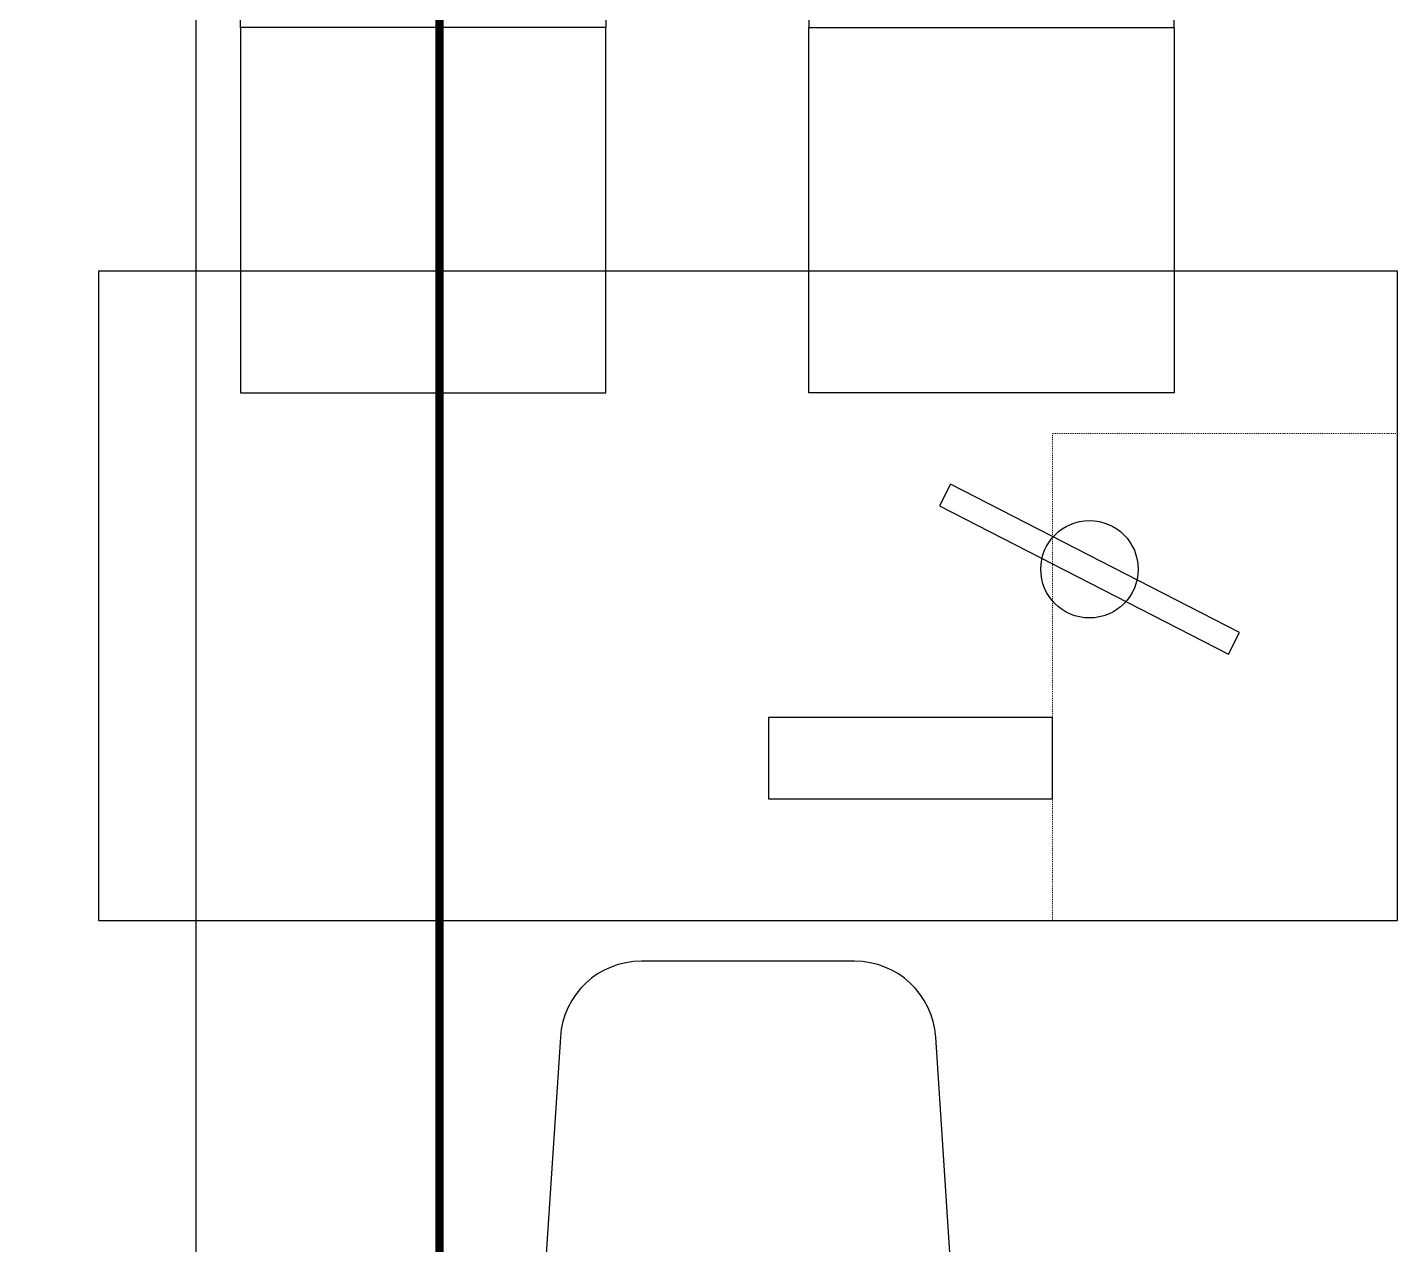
# Model space of a CAD drawing. Extents: x -3709 to 34975, y -230 to 8245.
# Drawn here: x 2882.1 to 3050.8, y 1877.6 to 2027.5 of the extents above; entities that cross this region are included whole.
import ezdxf

# ---------------------------------------------------------------- set-up
doc = ezdxf.new("R2010")
doc.units = 0
doc.linetypes.add('DOT2', pattern=[0.125, 0, -0.125])
doc.linetypes.add('HIDDEN2', pattern=[4.7625, 3.175, -1.5875])
doc.layers.get('0').update_dxf_attribs({"color": 9, "lineweight": 9})
for name, color, linetype, lineweight in [('05', 9, 'Continuous', 9), ('21', 9, 'Continuous', 9), ('E-KABLO', 7, 'Continuous', 30)]:
    doc.layers.add(name, color=color, linetype=linetype, lineweight=lineweight)

# ---------------------------------------------------------------- blocks, each defined once
blk = doc.blocks.new('160lıkcalismamasa-vw')
at = {"lineweight": -3, "ltscale": 0.5}
for p, q in [((2355.98, 2657.5), (2355.98, 2662.5)), ((2400.98, 2662.5), (2400.98, 2657.5)), ((2425.98, 2662.5), (2425.98, 2657.5)), ((2470.98, 2657.5), (2470.98, 2662.5)), ((2400.98, 2657.5), (2355.98, 2657.5)), ((2355.98, 2657.5), (2355.98, 2612.5)), ((2400.98, 2657.5), (2355.98, 2657.5)), ((2400.98, 2612.5), (2400.98, 2657.5)), ((2425.98, 2657.5), (2470.98, 2657.5)), ((2425.98, 2612.5), (2425.98, 2657.5)), ((2425.98, 2657.5), (2470.98, 2657.5)), ((2470.98, 2657.5), (2470.98, 2612.5)), ((2498.48, 2627.5), (2338.48, 2627.5)), ((2338.48, 2627.5), (2338.48, 2547.5)), ((2498.48, 2547.5), (2498.48, 2627.5)), ((2355.98, 2612.5), (2400.98, 2612.5)), ((2470.98, 2612.5), (2425.98, 2612.5)), ((2338.48, 2547.5), (2498.48, 2547.5))]:
    blk.add_line(p, q, dxfattribs=at)
for points in [[(2477.64, 2580.3), (2479.01, 2582.97), (2443.42, 2601.24), (2442.05, 2598.58)], [(2455.98, 2562.5), (2455.98, 2572.5), (2420.98, 2572.5), (2420.98, 2562.5)]]:
    blk.add_lwpolyline(points, close=True, dxfattribs=at)
blk.add_lwpolyline([(2392.98, 2496.5), (2443.98, 2496.5), (2441.59, 2533.15, 0.395265), (2431.61, 2542.5), (2405.34, 2542.5, 0.395265), (2395.37, 2533.15)], format="xyb", close=True, dxfattribs=at)
blk.add_circle((2460.53, 2590.77), 6, dxfattribs=at)
at = {"layer": '05', "linetype": 'DOT2'}
for p, q in [((2498.48, 2607.5), (2455.98, 2607.5)), ((2455.98, 2607.5), (2455.98, 2547.5)), ((2498.48, 2547.5), (2498.48, 2607.5)), ((2455.98, 2547.5), (2498.48, 2547.5))]:
    blk.add_line(p, q, dxfattribs=at)

msp = doc.modelspace()

# ---------------------------------------------------------------- linework, layer by layer
at = {"layer": '21', "linetype": 'HIDDEN2', "ltscale": 0.1, "const_width": 1}
msp.add_lwpolyline([(2932.84, 1702.5), (2713.84, 1702.5), (2713.84, 2152.5), (2932.84, 2152.5)], close=True, dxfattribs=at)
at = {"layer": 'E-KABLO', "color": 5, "linetype": 'Continuous'}
msp.add_line((2902.84, 2733.2), (2902.84, 1114.4), dxfattribs=at)

# ---------------------------------------------------------------- block references
at = {"layer": '05'}
msp.add_blockref('160lıkcalismamasa-vw', (552.36, -630), dxfattribs=at)

doc.saveas('drawing.dxf')
